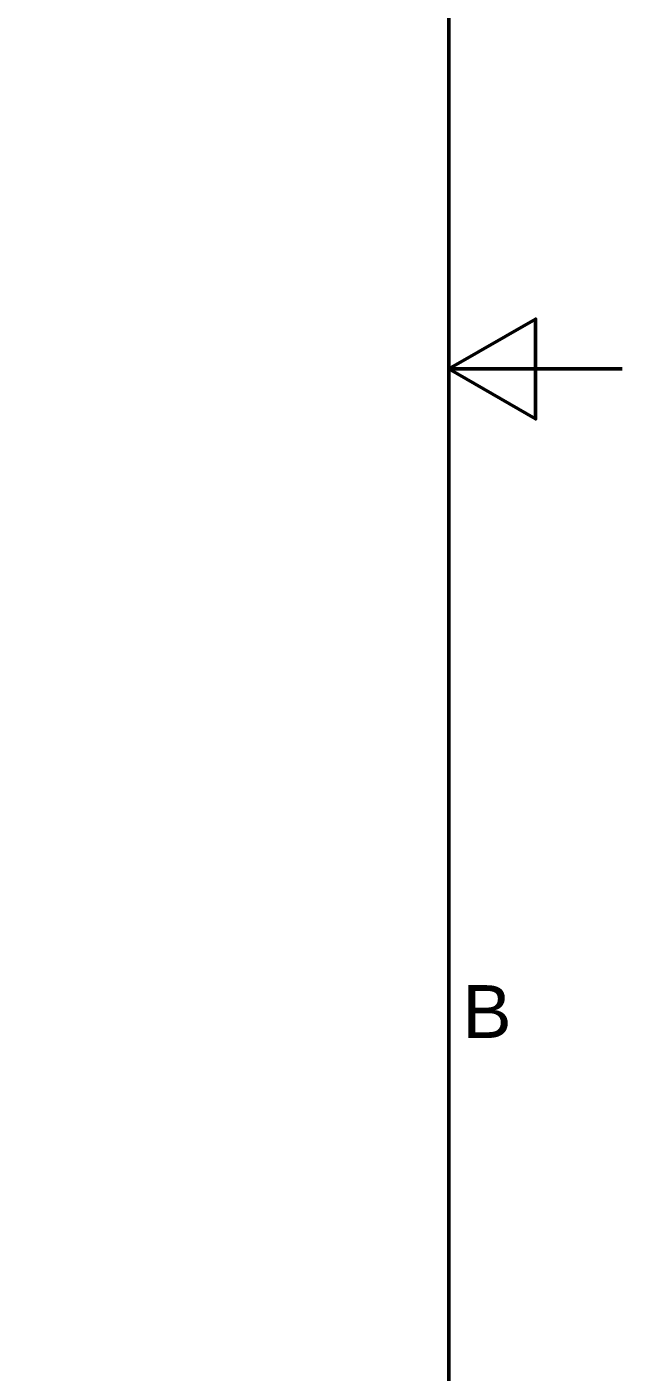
# Paper-space layout 'Drive Roller (Fix)' of a CAD drawing. Header units: millimetres. Extents: x -170 to 420, y 0 to 297.
# Drawn here: x 385.6 to 420, y 90.5 to 168.3 of the extents above; entities that cross this region are included whole.
import ezdxf

# ---------------------------------------------------------------- set-up
doc = ezdxf.new("R2010")
doc.units = ezdxf.units.MM
doc.layers.add('2dTransBorder', color=7, linetype='Continuous', lineweight=35)
doc.layers.add('Title', color=7, linetype='Continuous')
doc.styles.add('Current-ISO', font='ARIAL.TTF')

# ---------------------------------------------------------------- blocks, each defined once
blk = doc.blocks.new('Default Border')
at = {"layer": '2dTransBorder', "color": 179, "linetype": 'Continuous', "lineweight": 50, "true_color": 0x262659}
for points in [[(10, 10), (10, 287), (410, 287), (410, 10), (10, 10)], [(420, 148.5), (410, 148.5), (415, 151.387), (415, 145.613), (410, 148.5)]]:
    blk.add_lwpolyline(points, dxfattribs=at)
at = {"layer": '2dTransBorder', "color": 179, "lineweight": 211, "insert": (410.781, 109.851), "char_height": 3.048, "attachment_point": 7, "style": 'Current-ISO'}
blk.add_mtext('B', dxfattribs=at)
blk = doc.blocks.new('Title')
at = {"layer": '2dTransBorder'}
blk.add_blockref('Default Border', (-10, -10), dxfattribs=at)

psp = doc.layouts.new('Drive Roller (Fix)')

# ---------------------------------------------------------------- block references
at = {"layer": 'Title'}
psp.add_blockref('Title', (10, 10), dxfattribs=at)

doc.saveas('drawing.dxf')
